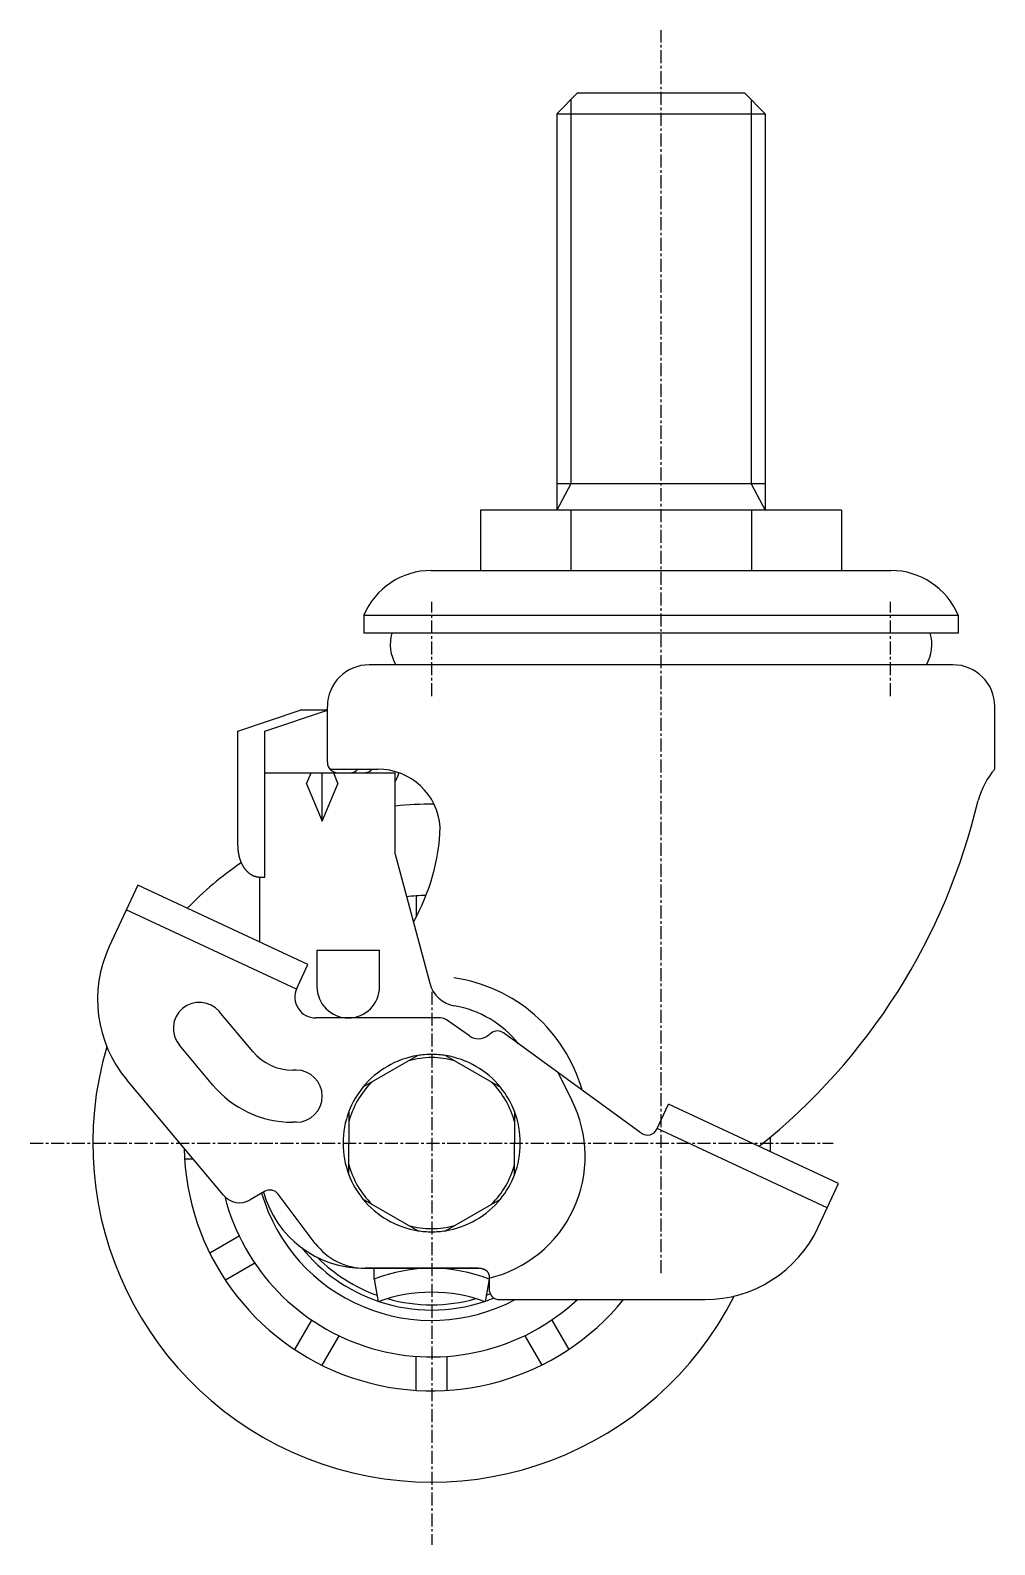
# Model space of a CAD drawing. Extents: x -3425 to -3153, y -902 to -450.
# Drawn here: x -3251.7 to -3159.2, y -726 to -580.8 of the extents above; entities that cross this region are included whole.
import ezdxf

# ---------------------------------------------------------------- set-up
doc = ezdxf.new("R2010")
doc.units = 0
doc.linetypes.add('CENTER', pattern=[2, 1.25, -0.25, 0.25, -0.25])
doc.layers.get('0').update_dxf_attribs({"linetype": 'CONTINUOUS'})
doc.layers.add('CENTER', color=1, linetype='CENTER')

msp = doc.modelspace()

# ---------------------------------------------------------------- linework, layer by layer
at = {"color": 7, "linetype": 'CONTINUOUS'}
for p, q in [((-3199.22, -586.79), (-3201.22, -588.79)), ((-3199.22, -586.79), (-3183.22, -586.79)), ((-3183.22, -586.79), (-3181.22, -588.79)), ((-3201.22, -588.79), (-3181.22, -588.79)), ((-3201.22, -588.79), (-3201.22, -626.79)), ((-3181.22, -588.79), (-3181.22, -626.79)), ((-3181.22, -624.29), (-3201.22, -624.29)), ((-3173.9, -626.79), (-3208.54, -626.79)), ((-3208.54, -626.79), (-3208.54, -632.59)), ((-3199.88, -626.79), (-3199.88, -632.59)), ((-3182.56, -626.79), (-3182.56, -632.59)), ((-3173.9, -626.79), (-3173.9, -632.59)), ((-3213.27, -632.59), (-3169.17, -632.59)), ((-3219.72, -636.87), (-3219.72, -638.59)), ((-3219.72, -636.87), (-3162.72, -636.87)), ((-3162.72, -636.87), (-3162.72, -638.59)), ((-3162.72, -638.59), (-3219.72, -638.59)), ((-3163.22, -641.63), (-3219.22, -641.63)), ((-3231.82, -647.98), (-3225.82, -645.98)), ((-3229.22, -647.98), (-3223.22, -645.98)), ((-3223.22, -645.98), (-3225.82, -645.98)), ((-3223.22, -650.98), (-3223.22, -645.63)), ((-3159.22, -651.63), (-3159.22, -645.63)), ((-3231.82, -658.98), (-3231.82, -647.98)), ((-3229.22, -661.98), (-3229.22, -647.98)), ((-3222.98, -651.63), (-3218.38, -651.63)), ((-3229.22, -651.98), (-3216.72, -651.98)), ((-3225.23, -653.03), (-3224.79, -651.98)), ((-3225.23, -653.03), (-3223.72, -656.63)), ((-3223.72, -656.63), (-3223.72, -651.98)), ((-3223.72, -656.63), (-3222.21, -653.03)), ((-3222.65, -651.98), (-3222.21, -653.03)), ((-3216.72, -659.79), (-3216.72, -651.98)), ((-3216.72, -659.79), (-3213.4, -672.16)), ((-3229.72, -661.98), (-3229.22, -661.98)), ((-3229.72, -661.98), (-3229.72, -668.21)), ((-3241.41, -662.76), (-3244.15, -668.63)), ((-3225.09, -670.37), (-3241.41, -662.76)), ((-3214.72, -663.79), (-3214.72, -665.81)), ((-3226.19, -672.72), (-3242.51, -665.12)), ((-3224.22, -668.99), (-3218.22, -668.99)), ((-3224.22, -668.99), (-3224.22, -672.49)), ((-3218.22, -672.49), (-3218.22, -668.99)), ((-3226.19, -672.72), (-3225.09, -670.37)), ((-3230.38, -678.71), (-3233.59, -674.88)), ((-3212.36, -675.49), (-3224.34, -675.49)), ((-3209.6, -677.21), (-3211.79, -675.67)), ((-3207.84, -677.18), (-3207.52, -676.93)), ((-3193.12, -686.53), (-3206.33, -676.92)), ((-3234.21, -681.92), (-3237.42, -678.1)), ((-3214.56, -679.1), (-3219.82, -682.13)), ((-3211.88, -679.1), (-3206.62, -682.13)), ((-3226.22, -680.49), (-3226.55, -680.49)), ((-3201.11, -680.72), (-3199.77, -683.38)), ((-3233.18, -692.49), (-3242.46, -681.42)), ((-3191.62, -686.14), (-3190.5, -683.74)), ((-3174.19, -691.35), (-3190.5, -683.74)), ((-3221.16, -684.46), (-3221.16, -687.49)), ((-3205.28, -684.46), (-3205.28, -687.49)), ((-3226.22, -685.49), (-3226.55, -685.49)), ((-3175.29, -693.7), (-3191.6, -686.1)), ((-3221.16, -690.53), (-3221.16, -687.49)), ((-3205.28, -690.53), (-3205.28, -687.49)), ((-3236.92, -688.99), (-3236.11, -688.99)), ((-3229.24, -692.12), (-3230.64, -692.93)), ((-3224.38, -697.1), (-3227.94, -692.39)), ((-3176.16, -695.56), (-3174.19, -691.35)), ((-3214.56, -695.89), (-3219.82, -692.85)), ((-3211.88, -695.89), (-3206.62, -692.85)), ((-3231.67, -696.42), (-3234.5, -698.04)), ((-3230.17, -699.01), (-3233, -700.64)), ((-3219.72, -699.49), (-3208.72, -699.49)), ((-3208.72, -699.49), (-3219.59, -699.49)), ((-3218.72, -700.54), (-3218.72, -699.49)), ((-3218.72, -700.54), (-3218.35, -702.7)), ((-3207.72, -700.54), (-3208.09, -702.7)), ((-3207.72, -700.16), (-3207.72, -701.42)), ((-3206.72, -702.49), (-3187.03, -702.49)), ((-3224.74, -704.45), (-3226.37, -707.27)), ((-3201.7, -704.45), (-3200.07, -707.27)), ((-3222.14, -705.95), (-3223.77, -708.77)), ((-3204.29, -705.95), (-3202.67, -708.77)), ((-3214.72, -711.19), (-3214.72, -707.94)), ((-3211.72, -711.19), (-3211.72, -707.94))]:
    msp.add_line(p, q, dxfattribs=at)
at = {"color": 3, "linetype": 'CONTINUOUS'}
for p, q in [((-3199.86, -587.44), (-3199.86, -624.29)), ((-3182.57, -587.44), (-3182.57, -624.29)), ((-3199.86, -624.29), (-3201.22, -626.79)), ((-3182.57, -624.29), (-3181.22, -626.79))]:
    msp.add_line(p, q, dxfattribs=at)
at = {"color": 7, "linetype": 'CONTINUOUS'}
for points in [[(-3219.66, -651.98, 0), (-3219.65, -651.98, 0), (-3219.64, -651.98, 0), (-3219.64, -651.98, 0), (-3219.63, -651.98, 0), (-3219.62, -651.98, 0), (-3219.62, -651.98, 0), (-3219.61, -651.98, 0), (-3219.6, -651.98, 0), (-3219.6, -651.98, 0), (-3219.59, -651.98, 0), (-3219.58, -651.98, 0), (-3219.58, -651.98, 0), (-3219.57, -651.98, 0), (-3219.57, -651.98, 0), (-3219.56, -651.97, 0), (-3219.55, -651.97, 0), (-3219.55, -651.97, 0), (-3219.54, -651.97, 0), (-3219.53, -651.97, 0), (-3219.53, -651.97, 0), (-3219.52, -651.97, 0), (-3219.51, -651.97, 0), (-3219.51, -651.97, 0), (-3219.5, -651.97, 0), (-3219.49, -651.97, 0), (-3219.49, -651.96, 0), (-3219.48, -651.96, 0), (-3219.48, -651.96, 0), (-3219.47, -651.96, 0), (-3219.46, -651.96, 0), (-3219.46, -651.96, 0), (-3219.45, -651.96, 0), (-3219.44, -651.96, 0), (-3219.44, -651.95, 0), (-3219.43, -651.95, 0), (-3219.42, -651.95, 0), (-3219.42, -651.95, 0), (-3219.41, -651.95, 0), (-3219.41, -651.95, 0), (-3219.4, -651.94, 0), (-3219.39, -651.94, 0), (-3219.39, -651.94, 0), (-3219.38, -651.94, 0), (-3219.37, -651.94, 0), (-3219.37, -651.93, 0), (-3219.36, -651.93, 0), (-3219.36, -651.93, 0), (-3219.35, -651.93, 0), (-3219.34, -651.93, 0), (-3219.34, -651.92, 0), (-3219.33, -651.92, 0), (-3219.33, -651.92, 0), (-3219.32, -651.92, 0), (-3219.31, -651.91, 0), (-3219.31, -651.91, 0), (-3219.3, -651.91, 0), (-3219.29, -651.91, 0), (-3219.29, -651.9, 0), (-3219.28, -651.9, 0), (-3219.28, -651.9, 0), (-3219.27, -651.9, 0), (-3219.27, -651.89, 0), (-3219.26, -651.89, 0), (-3219.25, -651.89, 0), (-3219.25, -651.89, 0), (-3219.24, -651.88, 0), (-3219.24, -651.88, 0), (-3219.23, -651.88, 0), (-3219.22, -651.87, 0), (-3219.22, -651.87, 0), (-3219.21, -651.87, 0), (-3219.21, -651.87, 0), (-3219.2, -651.86, 0), (-3219.2, -651.86, 0), (-3219.19, -651.86, 0), (-3219.18, -651.85, 0), (-3219.18, -651.85, 0), (-3219.17, -651.85, 0), (-3219.17, -651.84, 0), (-3219.16, -651.84, 0), (-3219.16, -651.84, 0), (-3219.15, -651.83, 0), (-3219.14, -651.83, 0), (-3219.14, -651.82, 0), (-3219.13, -651.82, 0), (-3219.13, -651.82, 0), (-3219.12, -651.81, 0), (-3219.12, -651.81, 0), (-3219.11, -651.81, 0), (-3219.11, -651.8, 0), (-3219.1, -651.8, 0), (-3219.1, -651.79, 0), (-3219.09, -651.79, 0), (-3219.09, -651.79, 0), (-3219.08, -651.78, 0), (-3219.08, -651.78, 0), (-3219.07, -651.77, 0), (-3219.06, -651.77, 0), (-3219.06, -651.77, 0), (-3219.05, -651.76, 0), (-3219.05, -651.76, 0), (-3219.04, -651.75, 0), (-3219.04, -651.75, 0), (-3219.03, -651.75, 0), (-3219.03, -651.74, 0), (-3219.02, -651.74, 0), (-3219.02, -651.73, 0), (-3219.01, -651.73, 0), (-3219.01, -651.72, 0), (-3219.01, -651.72, 0), (-3219, -651.71, 0), (-3219, -651.71, 0), (-3218.99, -651.71, 0), (-3218.99, -651.7, 0), (-3218.98, -651.7, 0), (-3218.98, -651.69, 0), (-3218.97, -651.69, 0), (-3218.97, -651.68, 0), (-3218.96, -651.68, 0), (-3218.96, -651.67, 0), (-3218.95, -651.67, 0), (-3218.95, -651.66, 0), (-3218.95, -651.66, 0), (-3218.94, -651.65, 0), (-3218.94, -651.65, 0), (-3218.93, -651.64, 0), (-3218.93, -651.64, 0), (-3218.92, -651.63, 0)], [(-3231.82, -658.98, 0), (-3231.82, -659.02, 0), (-3231.82, -659.05, 0), (-3231.82, -659.09, 0), (-3231.82, -659.13, 0), (-3231.81, -659.16, 0), (-3231.81, -659.2, 0), (-3231.81, -659.24, 0), (-3231.81, -659.27, 0), (-3231.81, -659.31, 0), (-3231.8, -659.35, 0), (-3231.8, -659.38, 0), (-3231.8, -659.42, 0), (-3231.79, -659.46, 0), (-3231.79, -659.49, 0), (-3231.78, -659.53, 0), (-3231.78, -659.57, 0), (-3231.77, -659.6, 0), (-3231.77, -659.64, 0), (-3231.76, -659.67, 0), (-3231.76, -659.71, 0), (-3231.75, -659.74, 0), (-3231.74, -659.78, 0), (-3231.73, -659.82, 0), (-3231.73, -659.85, 0), (-3231.72, -659.88, 0), (-3231.71, -659.92, 0), (-3231.7, -659.96, 0), (-3231.7, -659.99, 0), (-3231.69, -660.02, 0), (-3231.68, -660.06, 0), (-3231.67, -660.09, 0), (-3231.66, -660.13, 0), (-3231.65, -660.16, 0), (-3231.64, -660.2, 0), (-3231.63, -660.23, 0), (-3231.62, -660.26, 0), (-3231.61, -660.29, 0), (-3231.59, -660.33, 0), (-3231.58, -660.36, 0), (-3231.57, -660.39, 0), (-3231.56, -660.43, 0), (-3231.55, -660.46, 0), (-3231.53, -660.49, 0), (-3231.52, -660.52, 0), (-3231.51, -660.55, 0), (-3231.49, -660.58, 0), (-3231.48, -660.62, 0), (-3231.46, -660.65, 0), (-3231.45, -660.68, 0), (-3231.43, -660.71, 0), (-3231.42, -660.74, 0), (-3231.4, -660.77, 0), (-3231.39, -660.8, 0), (-3231.37, -660.83, 0), (-3231.36, -660.85, 0), (-3231.34, -660.88, 0), (-3231.32, -660.91, 0), (-3231.31, -660.94, 0), (-3231.29, -660.97, 0), (-3231.27, -660.99, 0), (-3231.26, -661.02, 0), (-3231.24, -661.05, 0), (-3231.22, -661.08, 0), (-3231.2, -661.1, 0), (-3231.18, -661.13, 0), (-3231.17, -661.15, 0), (-3231.15, -661.18, 0), (-3231.13, -661.2, 0), (-3231.11, -661.23, 0), (-3231.09, -661.25, 0), (-3231.07, -661.27, 0), (-3231.05, -661.3, 0), (-3231.03, -661.32, 0), (-3231.01, -661.34, 0), (-3230.99, -661.37, 0), (-3230.97, -661.39, 0), (-3230.95, -661.41, 0), (-3230.93, -661.43, 0), (-3230.91, -661.45, 0), (-3230.88, -661.47, 0), (-3230.86, -661.49, 0), (-3230.84, -661.51, 0), (-3230.82, -661.53, 0), (-3230.8, -661.55, 0), (-3230.78, -661.57, 0), (-3230.75, -661.59, 0), (-3230.73, -661.61, 0), (-3230.71, -661.62, 0), (-3230.69, -661.64, 0), (-3230.66, -661.66, 0), (-3230.64, -661.67, 0), (-3230.62, -661.69, 0), (-3230.59, -661.71, 0), (-3230.57, -661.72, 0), (-3230.55, -661.74, 0), (-3230.52, -661.75, 0), (-3230.5, -661.76, 0), (-3230.47, -661.78, 0), (-3230.45, -661.79, 0), (-3230.43, -661.8, 0), (-3230.4, -661.82, 0), (-3230.38, -661.83, 0), (-3230.35, -661.84, 0), (-3230.33, -661.85, 0), (-3230.3, -661.86, 0), (-3230.28, -661.87, 0), (-3230.25, -661.88, 0), (-3230.23, -661.89, 0), (-3230.2, -661.9, 0), (-3230.18, -661.91, 0), (-3230.15, -661.91, 0), (-3230.13, -661.92, 0), (-3230.1, -661.93, 0), (-3230.08, -661.93, 0), (-3230.05, -661.94, 0), (-3230.03, -661.95, 0), (-3230, -661.95, 0), (-3229.98, -661.96, 0), (-3229.95, -661.96, 0), (-3229.92, -661.97, 0), (-3229.9, -661.97, 0), (-3229.87, -661.97, 0), (-3229.85, -661.97, 0), (-3229.82, -661.98, 0), (-3229.8, -661.98, 0), (-3229.77, -661.98, 0), (-3229.74, -661.98, 0), (-3229.72, -661.98, 0)], [(-3207.72, -700.16, 0), (-3207.72, -700.15, 0), (-3207.72, -700.14, 0), (-3207.72, -700.14, 0), (-3207.72, -700.13, 0), (-3207.72, -700.13, 0), (-3207.72, -700.12, 0), (-3207.72, -700.11, 0), (-3207.72, -700.11, 0), (-3207.72, -700.1, 0), (-3207.72, -700.1, 0), (-3207.72, -700.09, 0), (-3207.72, -700.08, 0), (-3207.72, -700.08, 0), (-3207.73, -700.07, 0), (-3207.73, -700.07, 0), (-3207.73, -700.06, 0), (-3207.73, -700.05, 0), (-3207.73, -700.05, 0), (-3207.73, -700.04, 0), (-3207.73, -700.03, 0), (-3207.74, -700.03, 0), (-3207.74, -700.02, 0), (-3207.74, -700.02, 0), (-3207.74, -700.01, 0), (-3207.74, -700, 0), (-3207.75, -700, 0), (-3207.75, -699.99, 0), (-3207.75, -699.99, 0), (-3207.75, -699.98, 0), (-3207.76, -699.97, 0), (-3207.76, -699.97, 0), (-3207.76, -699.96, 0), (-3207.76, -699.96, 0), (-3207.77, -699.95, 0), (-3207.77, -699.94, 0), (-3207.77, -699.94, 0), (-3207.78, -699.93, 0), (-3207.78, -699.93, 0), (-3207.78, -699.92, 0), (-3207.79, -699.91, 0), (-3207.79, -699.91, 0), (-3207.79, -699.9, 0), (-3207.8, -699.9, 0), (-3207.8, -699.89, 0), (-3207.81, -699.89, 0), (-3207.81, -699.88, 0), (-3207.81, -699.88, 0), (-3207.82, -699.87, 0), (-3207.82, -699.87, 0), (-3207.83, -699.86, 0), (-3207.83, -699.85, 0), (-3207.84, -699.85, 0), (-3207.84, -699.84, 0), (-3207.84, -699.84, 0), (-3207.85, -699.83, 0), (-3207.85, -699.83, 0), (-3207.86, -699.82, 0), (-3207.86, -699.82, 0), (-3207.87, -699.81, 0), (-3207.87, -699.81, 0), (-3207.88, -699.8, 0), (-3207.88, -699.79, 0), (-3207.89, -699.79, 0), (-3207.9, -699.78, 0), (-3207.9, -699.78, 0), (-3207.91, -699.77, 0), (-3207.91, -699.77, 0), (-3207.92, -699.76, 0), (-3207.92, -699.76, 0), (-3207.93, -699.76, 0), (-3207.94, -699.75, 0), (-3207.94, -699.75, 0), (-3207.95, -699.74, 0), (-3207.95, -699.74, 0), (-3207.96, -699.73, 0), (-3207.97, -699.73, 0), (-3207.97, -699.72, 0), (-3207.98, -699.72, 0), (-3207.99, -699.71, 0), (-3207.99, -699.71, 0), (-3208, -699.71, 0), (-3208.01, -699.7, 0), (-3208.01, -699.7, 0), (-3208.02, -699.69, 0), (-3208.03, -699.69, 0), (-3208.03, -699.68, 0), (-3208.04, -699.68, 0), (-3208.05, -699.68, 0), (-3208.05, -699.67, 0), (-3208.06, -699.67, 0), (-3208.07, -699.66, 0), (-3208.08, -699.66, 0), (-3208.08, -699.66, 0), (-3208.09, -699.65, 0), (-3208.1, -699.65, 0), (-3208.11, -699.64, 0), (-3208.11, -699.64, 0), (-3208.12, -699.64, 0), (-3208.13, -699.63, 0), (-3208.14, -699.63, 0), (-3208.14, -699.63, 0), (-3208.15, -699.62, 0), (-3208.16, -699.62, 0), (-3208.17, -699.62, 0), (-3208.18, -699.61, 0), (-3208.18, -699.61, 0), (-3208.19, -699.61, 0), (-3208.2, -699.6, 0), (-3208.21, -699.6, 0), (-3208.22, -699.6, 0), (-3208.22, -699.6, 0), (-3208.23, -699.59, 0), (-3208.24, -699.59, 0), (-3208.25, -699.59, 0), (-3208.26, -699.58, 0), (-3208.27, -699.58, 0), (-3208.27, -699.58, 0), (-3208.28, -699.58, 0), (-3208.29, -699.57, 0), (-3208.3, -699.57, 0), (-3208.31, -699.57, 0), (-3208.32, -699.57, 0), (-3208.33, -699.57, 0), (-3208.34, -699.56, 0), (-3208.34, -699.56, 0), (-3208.35, -699.56, 0), (-3208.36, -699.56, 0), (-3208.37, -699.55, 0)], [(-3207.72, -701.42, 0), (-3207.72, -701.42, 0), (-3207.72, -701.43, 0), (-3207.72, -701.44, 0), (-3207.72, -701.45, 0), (-3207.72, -701.45, 0), (-3207.72, -701.46, 0), (-3207.72, -701.47, 0), (-3207.72, -701.47, 0), (-3207.72, -701.48, 0), (-3207.72, -701.49, 0), (-3207.72, -701.49, 0), (-3207.72, -701.5, 0), (-3207.71, -701.51, 0), (-3207.71, -701.51, 0), (-3207.71, -701.52, 0), (-3207.71, -701.53, 0), (-3207.71, -701.53, 0), (-3207.71, -701.54, 0), (-3207.71, -701.55, 0), (-3207.71, -701.55, 0), (-3207.71, -701.56, 0), (-3207.71, -701.57, 0), (-3207.71, -701.57, 0), (-3207.71, -701.58, 0), (-3207.71, -701.59, 0), (-3207.71, -701.59, 0), (-3207.7, -701.6, 0), (-3207.7, -701.61, 0), (-3207.7, -701.61, 0), (-3207.7, -701.62, 0), (-3207.7, -701.63, 0), (-3207.7, -701.63, 0), (-3207.7, -701.64, 0), (-3207.7, -701.65, 0), (-3207.7, -701.65, 0), (-3207.69, -701.66, 0), (-3207.69, -701.67, 0), (-3207.69, -701.67, 0), (-3207.69, -701.68, 0), (-3207.69, -701.69, 0), (-3207.69, -701.69, 0), (-3207.69, -701.7, 0), (-3207.68, -701.71, 0), (-3207.68, -701.71, 0), (-3207.68, -701.72, 0), (-3207.68, -701.73, 0), (-3207.68, -701.73, 0), (-3207.68, -701.74, 0), (-3207.67, -701.75, 0), (-3207.67, -701.75, 0), (-3207.67, -701.76, 0), (-3207.67, -701.76, 0), (-3207.67, -701.77, 0), (-3207.66, -701.78, 0), (-3207.66, -701.78, 0), (-3207.66, -701.79, 0), (-3207.66, -701.8, 0), (-3207.66, -701.8, 0), (-3207.65, -701.81, 0), (-3207.65, -701.82, 0), (-3207.65, -701.82, 0), (-3207.65, -701.83, 0), (-3207.64, -701.83, 0), (-3207.64, -701.84, 0), (-3207.64, -701.85, 0), (-3207.64, -701.85, 0), (-3207.63, -701.86, 0), (-3207.63, -701.87, 0), (-3207.63, -701.87, 0), (-3207.63, -701.88, 0), (-3207.62, -701.88, 0), (-3207.62, -701.89, 0), (-3207.62, -701.9, 0), (-3207.62, -701.9, 0), (-3207.61, -701.91, 0), (-3207.61, -701.91, 0), (-3207.61, -701.92, 0), (-3207.61, -701.93, 0), (-3207.6, -701.93, 0), (-3207.6, -701.94, 0), (-3207.6, -701.94, 0), (-3207.59, -701.95, 0), (-3207.59, -701.96, 0), (-3207.59, -701.96, 0), (-3207.59, -701.97, 0), (-3207.58, -701.97, 0), (-3207.58, -701.98, 0), (-3207.58, -701.99, 0), (-3207.57, -701.99, 0), (-3207.57, -702, 0), (-3207.57, -702, 0), (-3207.56, -702.01, 0), (-3207.56, -702.01, 0), (-3207.56, -702.02, 0), (-3207.55, -702.03, 0), (-3207.55, -702.03, 0), (-3207.55, -702.04, 0), (-3207.54, -702.04, 0), (-3207.54, -702.05, 0), (-3207.54, -702.05, 0), (-3207.53, -702.06, 0), (-3207.53, -702.07, 0), (-3207.53, -702.07, 0), (-3207.52, -702.08, 0), (-3207.52, -702.08, 0), (-3207.51, -702.09, 0), (-3207.51, -702.09, 0), (-3207.51, -702.1, 0), (-3207.5, -702.1, 0), (-3207.5, -702.11, 0), (-3207.5, -702.11, 0), (-3207.49, -702.12, 0), (-3207.49, -702.12, 0), (-3207.48, -702.13, 0), (-3207.48, -702.13, 0), (-3207.48, -702.14, 0), (-3207.47, -702.14, 0), (-3207.47, -702.15, 0), (-3207.46, -702.15, 0), (-3207.46, -702.16, 0), (-3207.46, -702.16, 0), (-3207.45, -702.17, 0), (-3207.45, -702.17, 0), (-3207.44, -702.18, 0), (-3207.44, -702.18, 0), (-3207.43, -702.19, 0), (-3207.43, -702.19, 0), (-3207.43, -702.2, 0)]]:
    msp.add_polyline3d(points, dxfattribs=at)
at = {"color": 7}
msp.add_polyline3d([(-3216.72, -652.83, 0), (-3216.72, -652.83, 0), (-3216.71, -652.82, 0), (-3216.71, -652.82, 0), (-3216.71, -652.81, 0), (-3216.71, -652.81, 0), (-3216.7, -652.8, 0), (-3216.7, -652.8, 0), (-3216.7, -652.8, 0), (-3216.7, -652.79, 0), (-3216.69, -652.79, 0), (-3216.69, -652.78, 0), (-3216.69, -652.78, 0), (-3216.69, -652.77, 0), (-3216.68, -652.77, 0), (-3216.68, -652.77, 0), (-3216.68, -652.76, 0), (-3216.68, -652.76, 0), (-3216.67, -652.75, 0), (-3216.67, -652.75, 0), (-3216.67, -652.75, 0), (-3216.67, -652.74, 0), (-3216.67, -652.74, 0), (-3216.66, -652.73, 0), (-3216.66, -652.73, 0), (-3216.66, -652.73, 0), (-3216.66, -652.72, 0), (-3216.65, -652.72, 0), (-3216.65, -652.71, 0), (-3216.65, -652.71, 0), (-3216.65, -652.7, 0), (-3216.64, -652.7, 0), (-3216.64, -652.7, 0), (-3216.64, -652.69, 0), (-3216.64, -652.69, 0), (-3216.64, -652.68, 0), (-3216.63, -652.68, 0), (-3216.63, -652.67, 0), (-3216.63, -652.67, 0), (-3216.63, -652.66, 0), (-3216.62, -652.66, 0), (-3216.62, -652.66, 0), (-3216.62, -652.65, 0), (-3216.62, -652.65, 0), (-3216.62, -652.64, 0), (-3216.61, -652.64, 0), (-3216.61, -652.63, 0), (-3216.61, -652.63, 0), (-3216.61, -652.63, 0), (-3216.6, -652.62, 0), (-3216.6, -652.62, 0), (-3216.6, -652.61, 0), (-3216.6, -652.61, 0), (-3216.6, -652.6, 0), (-3216.59, -652.6, 0), (-3216.59, -652.6, 0), (-3216.59, -652.59, 0), (-3216.59, -652.59, 0), (-3216.59, -652.58, 0), (-3216.58, -652.58, 0), (-3216.58, -652.57, 0), (-3216.58, -652.57, 0), (-3216.58, -652.57, 0), (-3216.57, -652.56, 0), (-3216.57, -652.56, 0), (-3216.57, -652.55, 0), (-3216.57, -652.55, 0), (-3216.57, -652.54, 0), (-3216.56, -652.54, 0), (-3216.56, -652.53, 0), (-3216.56, -652.53, 0), (-3216.56, -652.53, 0), (-3216.56, -652.52, 0), (-3216.55, -652.52, 0), (-3216.55, -652.51, 0), (-3216.55, -652.51, 0), (-3216.55, -652.5, 0), (-3216.55, -652.5, 0), (-3216.54, -652.5, 0), (-3216.54, -652.49, 0), (-3216.54, -652.49, 0), (-3216.54, -652.48, 0), (-3216.54, -652.48, 0), (-3216.53, -652.47, 0), (-3216.53, -652.47, 0), (-3216.53, -652.47, 0), (-3216.53, -652.46, 0), (-3216.53, -652.46, 0), (-3216.52, -652.45, 0), (-3216.52, -652.45, 0), (-3216.52, -652.44, 0), (-3216.52, -652.44, 0), (-3216.52, -652.43, 0), (-3216.51, -652.43, 0), (-3216.51, -652.42, 0), (-3216.51, -652.42, 0), (-3216.51, -652.42, 0), (-3216.51, -652.41, 0), (-3216.51, -652.41, 0), (-3216.5, -652.4, 0), (-3216.5, -652.4, 0), (-3216.5, -652.39, 0), (-3216.5, -652.39, 0), (-3216.5, -652.38, 0), (-3216.49, -652.38, 0), (-3216.49, -652.38, 0), (-3216.49, -652.37, 0), (-3216.49, -652.37, 0), (-3216.49, -652.36, 0), (-3216.48, -652.36, 0), (-3216.48, -652.35, 0), (-3216.48, -652.35, 0), (-3216.48, -652.35, 0), (-3216.48, -652.34, 0), (-3216.48, -652.34, 0), (-3216.47, -652.33, 0), (-3216.47, -652.33, 0), (-3216.47, -652.32, 0), (-3216.47, -652.32, 0), (-3216.47, -652.31, 0), (-3216.47, -652.31, 0), (-3216.46, -652.3, 0), (-3216.46, -652.3, 0), (-3216.46, -652.29, 0), (-3216.46, -652.29, 0), (-3216.46, -652.29, 0), (-3216.45, -652.28, 0), (-3216.45, -652.28, 0), (-3216.45, -652.27, 0), (-3216.45, -652.27, 0), (-3216.45, -652.26, 0), (-3216.45, -652.26, 0), (-3216.44, -652.25, 0), (-3216.44, -652.25, 0), (-3216.44, -652.25, 0), (-3216.44, -652.24, 0), (-3216.44, -652.24, 0), (-3216.44, -652.23, 0), (-3216.43, -652.23, 0), (-3216.43, -652.22, 0), (-3216.43, -652.22, 0), (-3216.43, -652.21, 0), (-3216.43, -652.21, 0), (-3216.43, -652.21, 0), (-3216.42, -652.2, 0), (-3216.42, -652.2, 0), (-3216.42, -652.19, 0), (-3216.42, -652.19, 0), (-3216.42, -652.18, 0), (-3216.42, -652.18, 0), (-3216.42, -652.17, 0), (-3216.41, -652.17, 0), (-3216.41, -652.16, 0), (-3216.41, -652.16, 0), (-3216.41, -652.15, 0), (-3216.41, -652.15, 0), (-3216.41, -652.15, 0), (-3216.4, -652.14, 0), (-3216.4, -652.14, 0), (-3216.4, -652.13, 0), (-3216.4, -652.13, 0), (-3216.4, -652.12, 0), (-3216.4, -652.12, 0), (-3216.4, -652.11, 0), (-3216.39, -652.11, 0), (-3216.39, -652.11, 0), (-3216.39, -652.1, 0), (-3216.39, -652.1, 0), (-3216.39, -652.09, 0), (-3216.39, -652.09, 0), (-3216.39, -652.08, 0), (-3216.38, -652.08, 0), (-3216.38, -652.07, 0), (-3216.38, -652.07, 0), (-3216.38, -652.06, 0), (-3216.38, -652.06, 0), (-3216.38, -652.05, 0), (-3216.38, -652.05, 0), (-3216.37, -652.04, 0), (-3216.37, -652.04, 0), (-3216.37, -652.04, 0), (-3216.37, -652.03, 0), (-3216.37, -652.03, 0), (-3216.37, -652.02, 0), (-3216.37, -652.02, 0), (-3216.36, -652.01, 0), (-3216.36, -652.01, 0), (-3216.36, -652, 0), (-3216.36, -652, 0), (-3216.36, -651.99, 0), (-3216.36, -651.99, 0), (-3216.36, -651.98, 0)], dxfattribs=at)
at = {"color": 7, "linetype": 'CONTINUOUS'}
for centre, radius, start, end in [((-3213.27, -639.59), 7, 90, 157.1358), ((-3169.17, -639.59), 7, 22.8642, 90), ((-3213.22, -639.66), 3.97, 164.3779, 209.7399), ((-3169.22, -639.66), 3.97, 330.2601, 15.6221), ((-3219.22, -645.63), 4, 90, 180), ((-3163.22, -645.63), 4, 0, 90), ((-3222.22, -650.98), 1, 180, 270), ((-3221.05, -650.98), 1, 270, 319.2696), ((-3218.38, -657.63), 6, 4.0353, 90), ((-3153.11, -656.8), 8, 139.7239, 164.2482), ((-3219.22, -640.88), 60, 308.5718, 346.7549), ((-3213.22, -687.49), 32.5, 89.608, 96.1823), ((-3232.38, -656.44), 20, 330.497, 357.7901), ((-3213.22, -687.49), 32.5, 124.1905, 136.1509), ((-3213.22, -687.49), 23.75, 91.3263, 95.8211), ((-3233.27, -673.71), 12, 155, 220), ((-3210.51, -671.38), 3, 195, 260.2068), ((-3213.22, -686.49), 15, 15.8083, 81.8483), ((-3224.34, -673.49), 2, 155, 270), ((-3221.22, -672.49), 3, 180, 0), ((-3235.5, -676.49), 2.5, 40, 220), ((-3212.72, -684.19), 10, 38.496, 80.2068), ((-3212.36, -676.49), 1, 55, 90), ((-3208.74, -675.98), 1.5, 235, 307), ((-3206.91, -677.73), 1, 53.9882, 127), ((-3213.22, -687.49), 32.5, 163.4815, 333.1785), ((-3226.55, -675.49), 5, 220, 270), ((-3213.22, -687.49), 8.5, 99.0861, 140.9139), ((-3213.22, -687.49), 8.2, 90, 105.5332), ((-3213.22, -687.49), 8.5, 90, 99.0861), ((-3213.22, -687.49), 8.5, 80.9139, 90), ((-3213.22, -687.49), 8.2, 74.4668, 90), ((-3213.22, -687.49), 8.5, 39.0861, 80.9139), ((-3226.22, -682.99), 2.5, 270, 90), ((-3226.55, -675.49), 10, 220, 270), ((-3213.22, -687.49), 8.2, 134.4668, 165.5332), ((-3213.22, -687.49), 8.5, 140.9139, 159.0861), ((-3213.22, -687.49), 8.2, 14.4668, 45.5332), ((-3213.22, -687.49), 8.5, 20.9139, 39.0861), ((-3210.5, -688.76), 12, 283.4005, 26.6423), ((-3213.22, -687.49), 8.5, 159.0861, 200.9139), ((-3213.22, -687.49), 8.5, 339.0861, 20.9139), ((-3192.53, -685.72), 1, 233.9882, 335), ((-3213.22, -687.49), 23.75, 181.1643, 320.8333), ((-3213.22, -687.49), 32.5, 358.5782, 1.0289), ((-3213.22, -687.49), 8.2, 194.4668, 225.5332), ((-3213.22, -687.49), 8.2, 314.4668, 345.5332), ((-3213.22, -687.49), 8.5, 200.9139, 219.0861), ((-3213.22, -687.49), 8.5, 320.9139, 339.0861), ((-3231.64, -691.2), 2, 220, 300), ((-3213.22, -687.49), 17, 196.391, 298.0725), ((-3219.72, -689.49), 10, 195.6287, 270), ((-3228.74, -692.99), 1, 37, 120), ((-3213.22, -687.49), 20.5, 194.4404, 312.9703), ((-3213.22, -687.49), 8.5, 219.0861, 260.9139), ((-3213.22, -687.49), 8.5, 279.0861, 320.9139), ((-3213.22, -687.49), 8.2, 254.4668, 270), ((-3213.22, -687.49), 8.2, 270, 285.5332), ((-3213.22, -687.49), 8.5, 260.9139, 270), ((-3213.22, -687.49), 8.5, 270, 279.0861), ((-3187.03, -690.49), 12, 270, 335), ((-3213.22, -687.49), 16, 218.7679, 251.2629), ((-3219.59, -693.49), 6, 217, 270), ((-3213.22, -687.49), 15.5, 224.8968, 250.257), ((-3213.22, -714.49), 15, 68.4898, 111.5102), ((-3208.72, -700.49), 1, 69.6584, 90), ((-3213.22, -716.79), 15, 69.9988, 110.0012), ((-3213.22, -687.49), 16, 251.5659, 288.4341), ((-3213.22, -687.49), 15.5, 254.1439, 285.8561), ((-3213.22, -687.49), 16, 288.7371, 291.8954), ((-3213.22, -687.49), 15.5, 289.743, 291.2493), ((-3206.72, -701.49), 1, 224.9834, 270)]:
    msp.add_arc(centre, radius, start, end, dxfattribs=at)
at = {"layer": 'CENTER', "color": 1, "linetype": 'CENTER'}
for p, q in [((-3191.22, -699.95), (-3191.22, -580.79)), ((-3213.22, -644.63), (-3213.22, -635.59)), ((-3169.22, -644.63), (-3169.22, -635.59)), ((-3213.22, -672.99), (-3213.22, -725.99)), ((-3251.72, -687.49), (-3174.72, -687.49))]:
    msp.add_line(p, q, dxfattribs=at)

doc.saveas('drawing.dxf')
